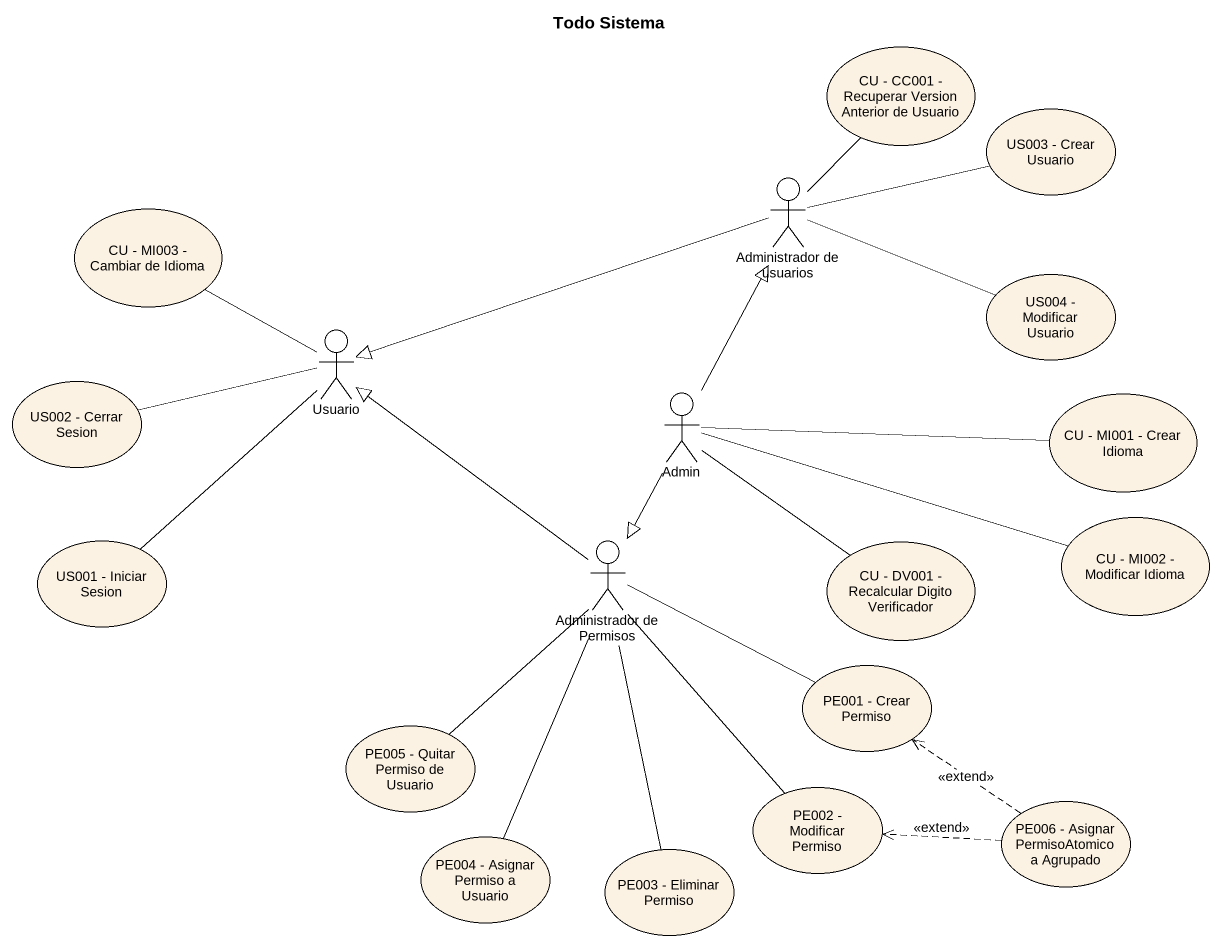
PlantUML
@startuml
title Todo Sistema
usecase "CU - CC001 - Recuperar Version Anterior de Usuario" as CU_CC001_Recuperar_Version
usecase "US003 - Crear Usuario" as US003_Crear_Usuario
actor "Administrador de usuarios" as Administrador_de_usuarios
usecase "CU - MI003 - Cambiar de Idioma" as CU_MI003_Cambiar_de_Idioma
usecase "US004 - Modificar Usuario" as US004_Modificar_Usuario
actor Usuario
usecase "US002 - Cerrar Sesion" as US002_Cerrar_Sesion
actor Admin
usecase "CU - MI001 - Crear Idioma" as CU_MI001_Crear_Idioma
usecase "CU - MI002 - Modificar Idioma" as CU_MI002_Modificar_Idioma
usecase "US001 - Iniciar Sesion" as US001_Iniciar_Sesion
actor "Administrador de Permisos" as Administrador_de_Permisos
usecase "CU - DV001 - Recalcular Digito Verificador" as CU_DV001_Recalcular_Digito
usecase "PE001 - Crear Permiso" as PE001_Crear_Permiso
usecase "PE005 - Quitar Permiso de Usuario" as PE005_Quitar_Permiso_de
usecase "PE002 - Modificar Permiso" as PE002_Modificar_Permiso
usecase "PE006 - Asignar PermisoAtomico a Agrupado" as PE006_Asignar
usecase "PE004 - Asignar Permiso a Usuario" as PE004_Asignar_Permiso_a
usecase "PE003 - Eliminar Permiso" as PE003_Eliminar_Permiso
Administrador_de_usuarios -up- CU_CC001_Recuperar_Version
Administrador_de_usuarios -right- US003_Crear_Usuario
Administrador_de_usuarios -right- US004_Modificar_Usuario
Administrador_de_usuarios -left-|> Usuario
Usuario -up- CU_MI003_Cambiar_de_Idioma
Usuario -left- US002_Cerrar_Sesion
Usuario -- US001_Iniciar_Sesion
Admin -up-|> Administrador_de_usuarios
Admin -right- CU_MI001_Crear_Idioma
Admin -right- CU_MI002_Modificar_Idioma
Admin --|> Administrador_de_Permisos
Admin -- CU_DV001_Recalcular_Digito
Administrador_de_Permisos -up-|> Usuario
Administrador_de_Permisos -right- PE001_Crear_Permiso
Administrador_de_Permisos -- PE005_Quitar_Permiso_de
Administrador_de_Permisos -- PE002_Modificar_Permiso
Administrador_de_Permisos -- PE004_Asignar_Permiso_a
Administrador_de_Permisos -- PE003_Eliminar_Permiso
PE006_Asignar .up.> PE001_Crear_Permiso : <<extend>>
PE006_Asignar .left.> PE002_Modificar_Permiso : <<extend>>
@enduml
